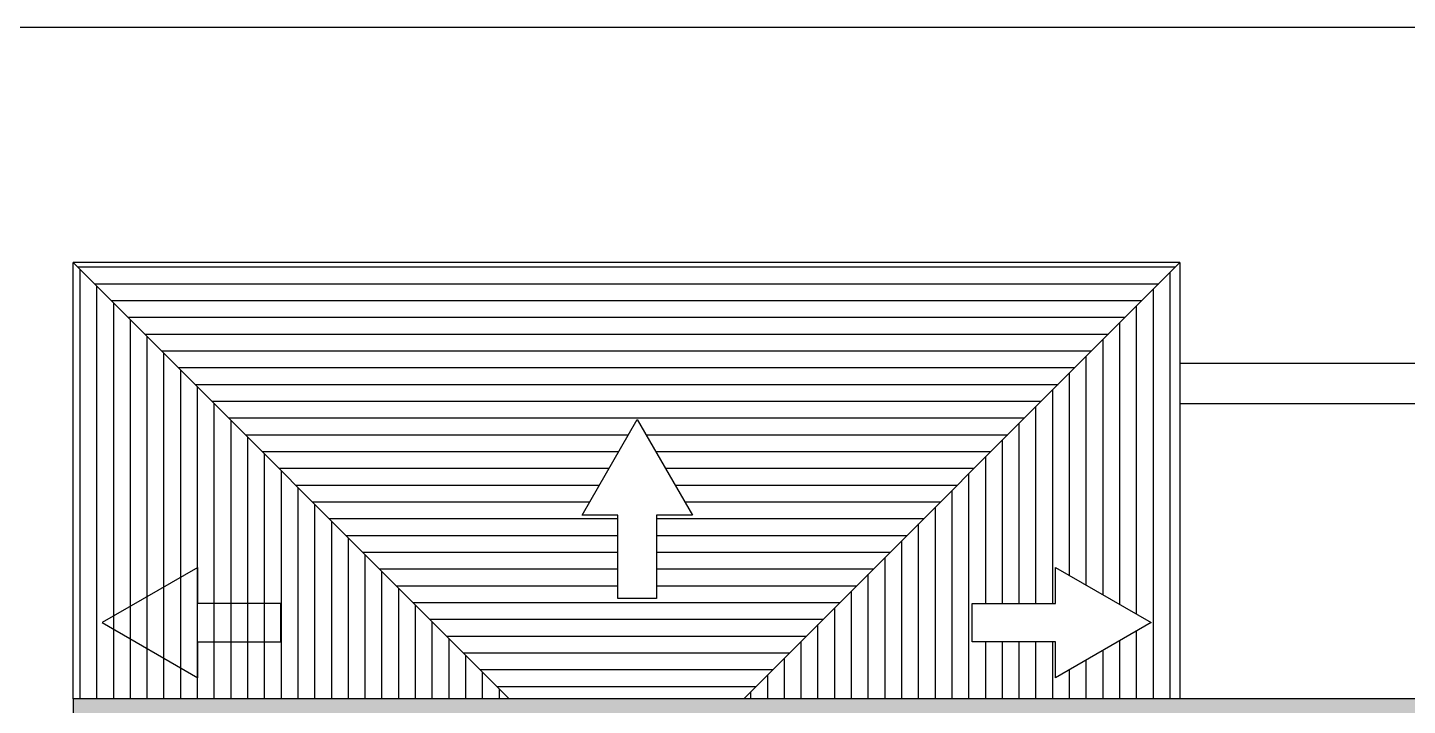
# Model space of a CAD drawing. Header units: inches. Extents: x -370 to 18, y -197 to 199.
# Drawn here: x -101.762 to -97.648, y -31.13 to -29.11 of the extents above; entities that cross this region are included whole.
import ezdxf

# ---------------------------------------------------------------- set-up
doc = ezdxf.new("R2010")
doc.units = ezdxf.units.IN
doc.header["$MEASUREMENT"] = 0
doc.layers.add('MUEBLES', color=7, linetype='Continuous')
pattern_1 = [(90, (24.894817, 99.27667), (-0.05, 3e-18), [])]

msp = doc.modelspace()

# ---------------------------------------------------------------- hatches: boundary and pattern name
h = msp.add_hatch()
h.set_pattern_fill('LINE', color=8, scale=0.4)
h.set_pattern_definition([(0, (24.894817, 99.27667), (0, 0.05), [])])
h.paths.add_polyline_path([(-98.32593, -29.80993), (-101.62593, -29.80993), (-100.32593, -31.10993), (-99.62593, -31.10993)])
h.paths.add_polyline_path([(-99.88679, -30.81137), (-100.00148, -30.81137), (-100.00148, -30.56311), (-100.10877, -30.56311), (-99.94413, -30.27795), (-99.7795, -30.56311), (-99.88679, -30.56311)], flags=16)
h = msp.add_hatch()
h.set_pattern_fill('LINE', color=8, scale=0.4, angle=90)
h.set_pattern_definition(pattern_1)
h.paths.add_polyline_path([(-101.62593, -29.80993), (-101.62593, -31.10993), (-100.32593, -31.10993)])
h = msp.add_hatch()
h.set_pattern_fill('LINE', color=8, scale=0.4, angle=90)
h.set_pattern_definition(pattern_1)
h.paths.add_polyline_path([(-99.62593, -31.10993), (-98.32593, -31.10993), (-98.32593, -29.80993)])
h.paths.add_polyline_path([(-98.69712, -30.71862), (-98.41196, -30.88325), (-98.69712, -31.04789), (-98.69712, -30.9406), (-98.94538, -30.9406), (-98.94538, -30.82591), (-98.69712, -30.82591)], flags=16)
h = msp.add_hatch(color=256)
h.dxf.hatch_style = 1
h.paths.add_polyline_path([(-101.17593, -31.25993), (-98.77593, -31.25993), (-98.47593, -31.55993), (-98.47593, -36.65993), (-98.32593, -36.65993), (-97.63173, -36.65993), (-97.63173, -36.50993), (-98.32593, -36.50993), (-98.32593, -35.00993), (-97.72593, -35.00993), (-97.72593, -34.85993), (-98.32593, -34.85993), (-98.32593, -31.25993), (-97.23173, -31.25993), (-97.23173, -31.10993), (-101.62593, -31.10993), (-101.62593, -40.10993), (-98.32593, -40.10993), (-98.32593, -39.40993), (-98.47593, -39.40993), (-98.47593, -39.95993), (-101.47593, -39.95993), (-101.47593, -37.80993), (-99.47593, -37.80993), (-99.47593, -37.65993), (-101.47593, -37.65993), (-101.47593, -31.55993)])

# ---------------------------------------------------------------- linework, layer by layer
at = {"color": 8}
msp.add_line((-85.59593, -29.10993), (-103.40267, -29.10993), dxfattribs=at)
at = {"color": 3}
for p, q in [((-101.62593, -31.10993), (-101.62593, -29.80993)), ((-100.32593, -31.10993), (-101.62593, -29.80993)), ((-98.32593, -29.80993), (-101.62593, -29.80993)), ((-99.62593, -31.10993), (-98.32593, -29.80993)), ((-98.32593, -29.80993), (-98.32593, -31.10993))]:
    msp.add_line(p, q, dxfattribs=at)
at = {"color": 2}
for p, q in [((-98.32593, -30.10993), (-85.59593, -30.10993)), ((-98.32593, -30.22993), (-85.59593, -30.22993))]:
    msp.add_line(p, q, dxfattribs=at)
at = {"color": 4}
for p, q in [((-97.23173, -31.10993), (-101.62593, -31.10993)), ((-101.62593, -31.10993), (-101.62593, -40.10993))]:
    msp.add_line(p, q, dxfattribs=at)
at = {"layer": 'MUEBLES', "color": 2}
for points in [[(-99.88679, -30.56311), (-99.88679, -30.81137), (-100.00148, -30.81137), (-100.00148, -30.56311), (-100.10877, -30.56311), (-99.94413, -30.27795), (-99.7795, -30.56311), (-99.88679, -30.56311)], [(-101.25475, -30.9406), (-101.00648, -30.9406), (-101.00648, -30.82591), (-101.25475, -30.82591), (-101.25475, -30.71862), (-101.53991, -30.88325), (-101.25475, -31.04789), (-101.25475, -30.9406)], [(-98.69712, -30.9406), (-98.94538, -30.9406), (-98.94538, -30.82591), (-98.69712, -30.82591), (-98.69712, -30.71862), (-98.41196, -30.88325), (-98.69712, -31.04789), (-98.69712, -30.9406)]]:
    msp.add_lwpolyline(points, dxfattribs=at)

doc.saveas('drawing.dxf')
